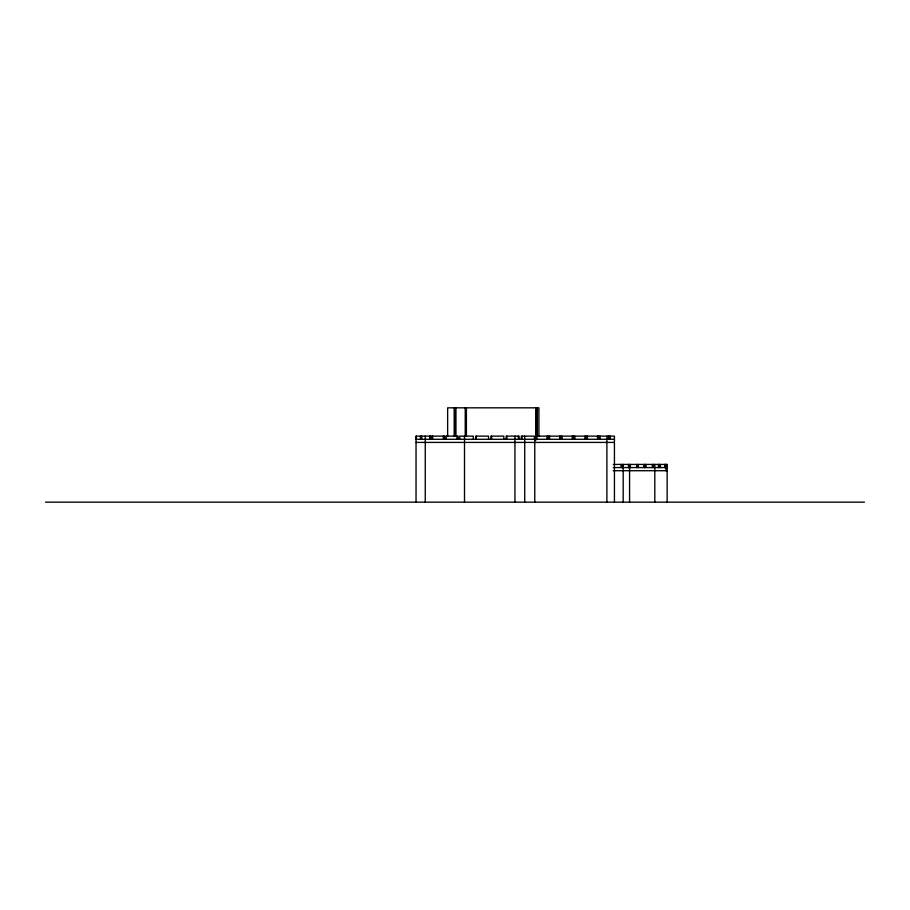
<?xml version="1.0" encoding="UTF-8"?>
<svg xmlns="http://www.w3.org/2000/svg" width="910" height="910" viewBox="0 0 910 910"><rect width="100%" height="100%" fill="white"/><g stroke="black" fill="none" stroke-linecap="round" stroke-linejoin="round"><path stroke-width="1.36" d="M446.059 436.129L458.174 436.129L458.174 439.28M416.041 439.28L614.432 439.28M416.041 442.419L614.432 442.419M613.238 464.43L667.144 464.43L667.144 502.172M613.238 467.581L667.144 467.581M613.238 470.72L667.144 470.72M45.5 502.172L864.5 502.172M666.871 464.43L666.871 467.581M665.961 467.581L665.961 470.72M665.642 464.43L665.642 467.581M665.119 464.43L665.119 467.581M664.846 464.43L664.846 467.581M660.421 464.43L660.421 467.581M659.193 464.43L659.193 467.581M658.396 464.43L658.396 467.581M654.802 464.43L654.802 502.172M653.801 464.43L653.801 467.581M652.311 464.43L652.311 467.581M645.986 464.43L645.986 467.581M644.508 464.43L644.508 467.581M644.053 464.43L644.053 467.581M638.183 464.43L638.183 467.581M636.693 464.43L636.693 467.581M630.38 464.43L630.38 467.581M629.572 467.581L629.572 502.172M628.89 464.43L628.89 467.581M628.446 464.43L628.446 467.581M623.179 464.43L623.179 502.172M622.565 464.43L622.565 467.581M621.086 464.43L621.086 467.581M614.432 502.172L614.432 436.129L535.558 436.129L535.558 439.28M610.371 436.129L610.371 439.28M609.063 436.129L609.063 439.28M608.358 436.129L608.358 439.28M606.89 436.129L606.89 502.172M600.054 436.129L600.054 439.28M598.7 436.129L598.7 439.28M598.291 436.129L598.291 439.28M597.563 436.129L597.563 439.28M587.416 436.129L587.416 439.28M586.074 436.129L586.074 439.28M584.937 436.129L584.937 439.28M574.79 436.129L574.79 439.28M573.448 436.129L573.448 439.28M572.299 436.129L572.299 439.28M562.164 436.129L562.164 439.28M560.822 436.129L560.822 439.28M559.673 436.129L559.673 439.28M549.538 436.129L549.538 439.28M548.184 436.129L548.184 439.28M547.047 436.129L547.047 439.28M538.913 435.992L538.913 407.828L447.64 407.828L447.64 435.992M537.344 407.828L537.344 435.992M537.093 407.828L537.093 435.992M536.911 436.129L536.911 439.28M536.07 407.828L536.07 435.992M535.888 407.828L535.888 440.212M534.773 439.28L534.773 502.172M534.352 439.28L534.352 436.129L521.316 436.129L521.316 439.28M524.717 436.129L524.717 502.172M522.067 436.129L522.067 439.28M519.11 439.28L519.11 436.129L506.188 436.129L506.188 439.28M518.359 436.129L518.359 439.28M514.935 436.129L514.935 502.172M506.836 436.129L506.836 439.28M503.822 439.28L503.822 436.129L490.934 436.129L490.934 439.28M491.582 436.129L491.582 439.28M488.568 439.28L488.568 436.129L475.68 436.129L475.68 439.28M476.328 436.129L476.328 439.28M473.314 439.28L473.314 436.129L459.743 436.129L459.743 439.28M466.398 407.828L466.398 435.992M466.125 407.828L466.125 435.992M465.226 407.828L465.226 435.992M464.51 436.129L464.51 502.172M457.048 436.129L457.048 439.28M455.785 407.828L455.785 435.992M455.489 407.828L455.489 435.992M455.296 407.828L455.296 435.992M454.772 407.828L454.772 435.992M454.625 407.828L454.625 435.992M454.238 407.828L454.238 435.992M446.196 436.129L446.059 439.28M444.569 439.28L444.569 436.129L416.041 436.129L416.041 502.172M444.489 436.129L444.489 439.28M443.363 436.129L443.363 439.28M432.568 436.129L432.568 439.28M432.375 436.129L432.375 439.28M430.805 436.129L430.805 439.28M430.441 436.129L430.441 439.28M429.679 436.129L429.679 439.28M425.266 436.129L425.266 502.172M421.705 436.129L421.705 439.28M420.477 436.129L420.477 439.28M416.223 436.129L416.223 439.28"/></g></svg>
